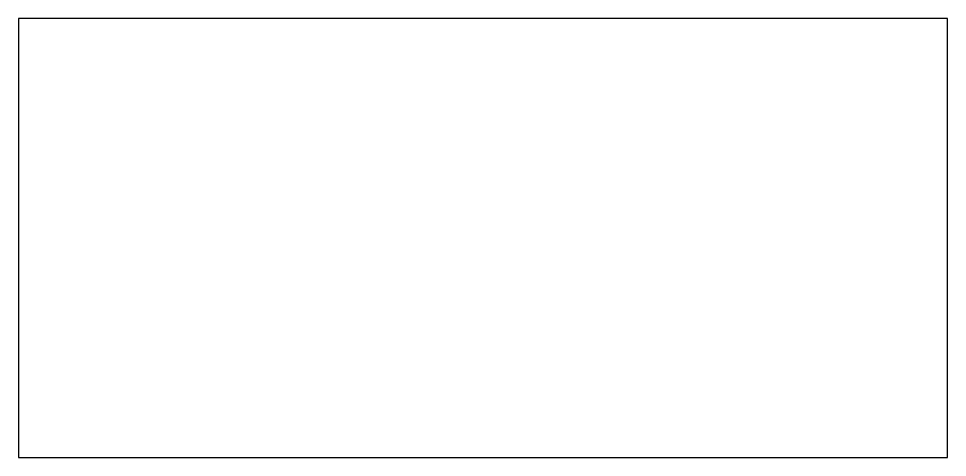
# Model space of a CAD drawing. Extents: x 45000 to 89500, y 31170 to 52170.
import ezdxf

# ---------------------------------------------------------------- set-up
doc = ezdxf.new("R2010")
doc.units = 0
doc.layers.add('BLACK', color=1, linetype='CONTINUOUS')

msp = doc.modelspace()

# ---------------------------------------------------------------- linework, layer by layer
at = {"layer": 'BLACK'}
for p, q in [((45000, 52170), (45000, 31170)), ((89500, 52170), (45000, 52170)), ((89500, 31170), (89500, 52170)), ((45000, 31170), (89500, 31170))]:
    msp.add_line(p, q, dxfattribs=at)

doc.saveas('drawing.dxf')
